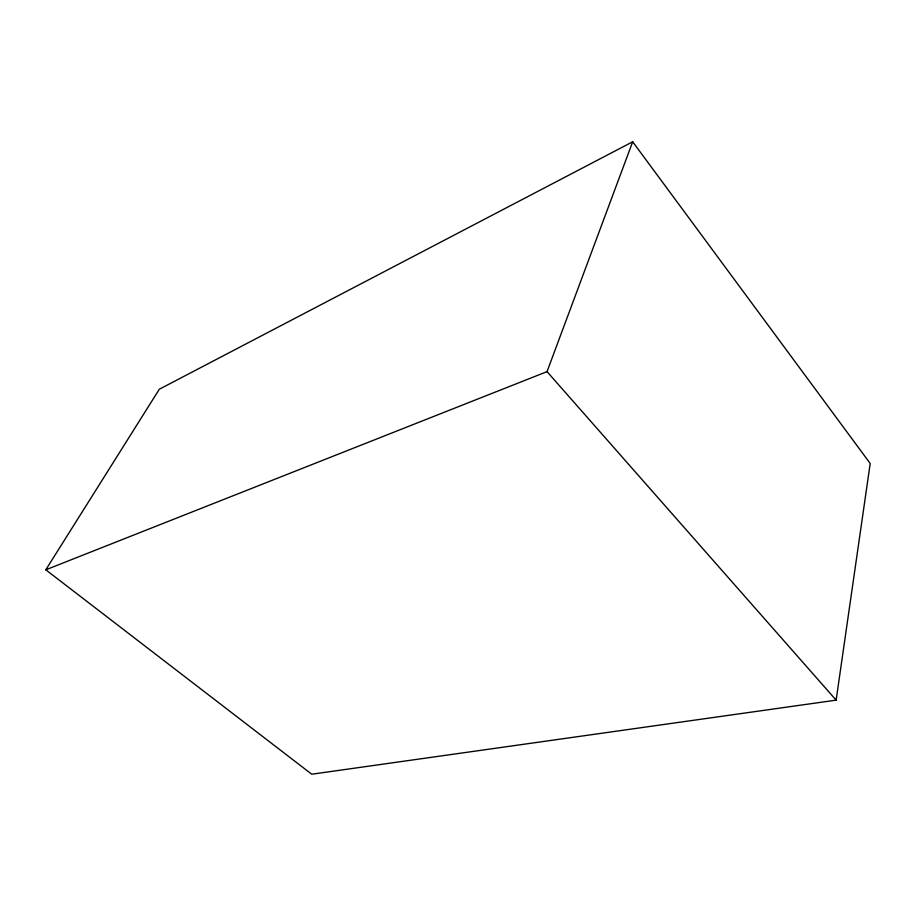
<?xml version="1.0" encoding="UTF-8"?>
<svg xmlns="http://www.w3.org/2000/svg" width="916" height="916" viewBox="0 0 916 916"><rect width="100%" height="100%" fill="white"/><g stroke="black" fill="none" stroke-linecap="round" stroke-linejoin="round"><path stroke-width="1.37" d="M836.136 700.145L870.2 463.473L632.681 141.785L159.327 389.22L45.8 569.809L311.738 774.215L836.136 700.145L547.035 371.633L632.681 141.785M45.8 569.809L547.035 371.633"/></g></svg>
